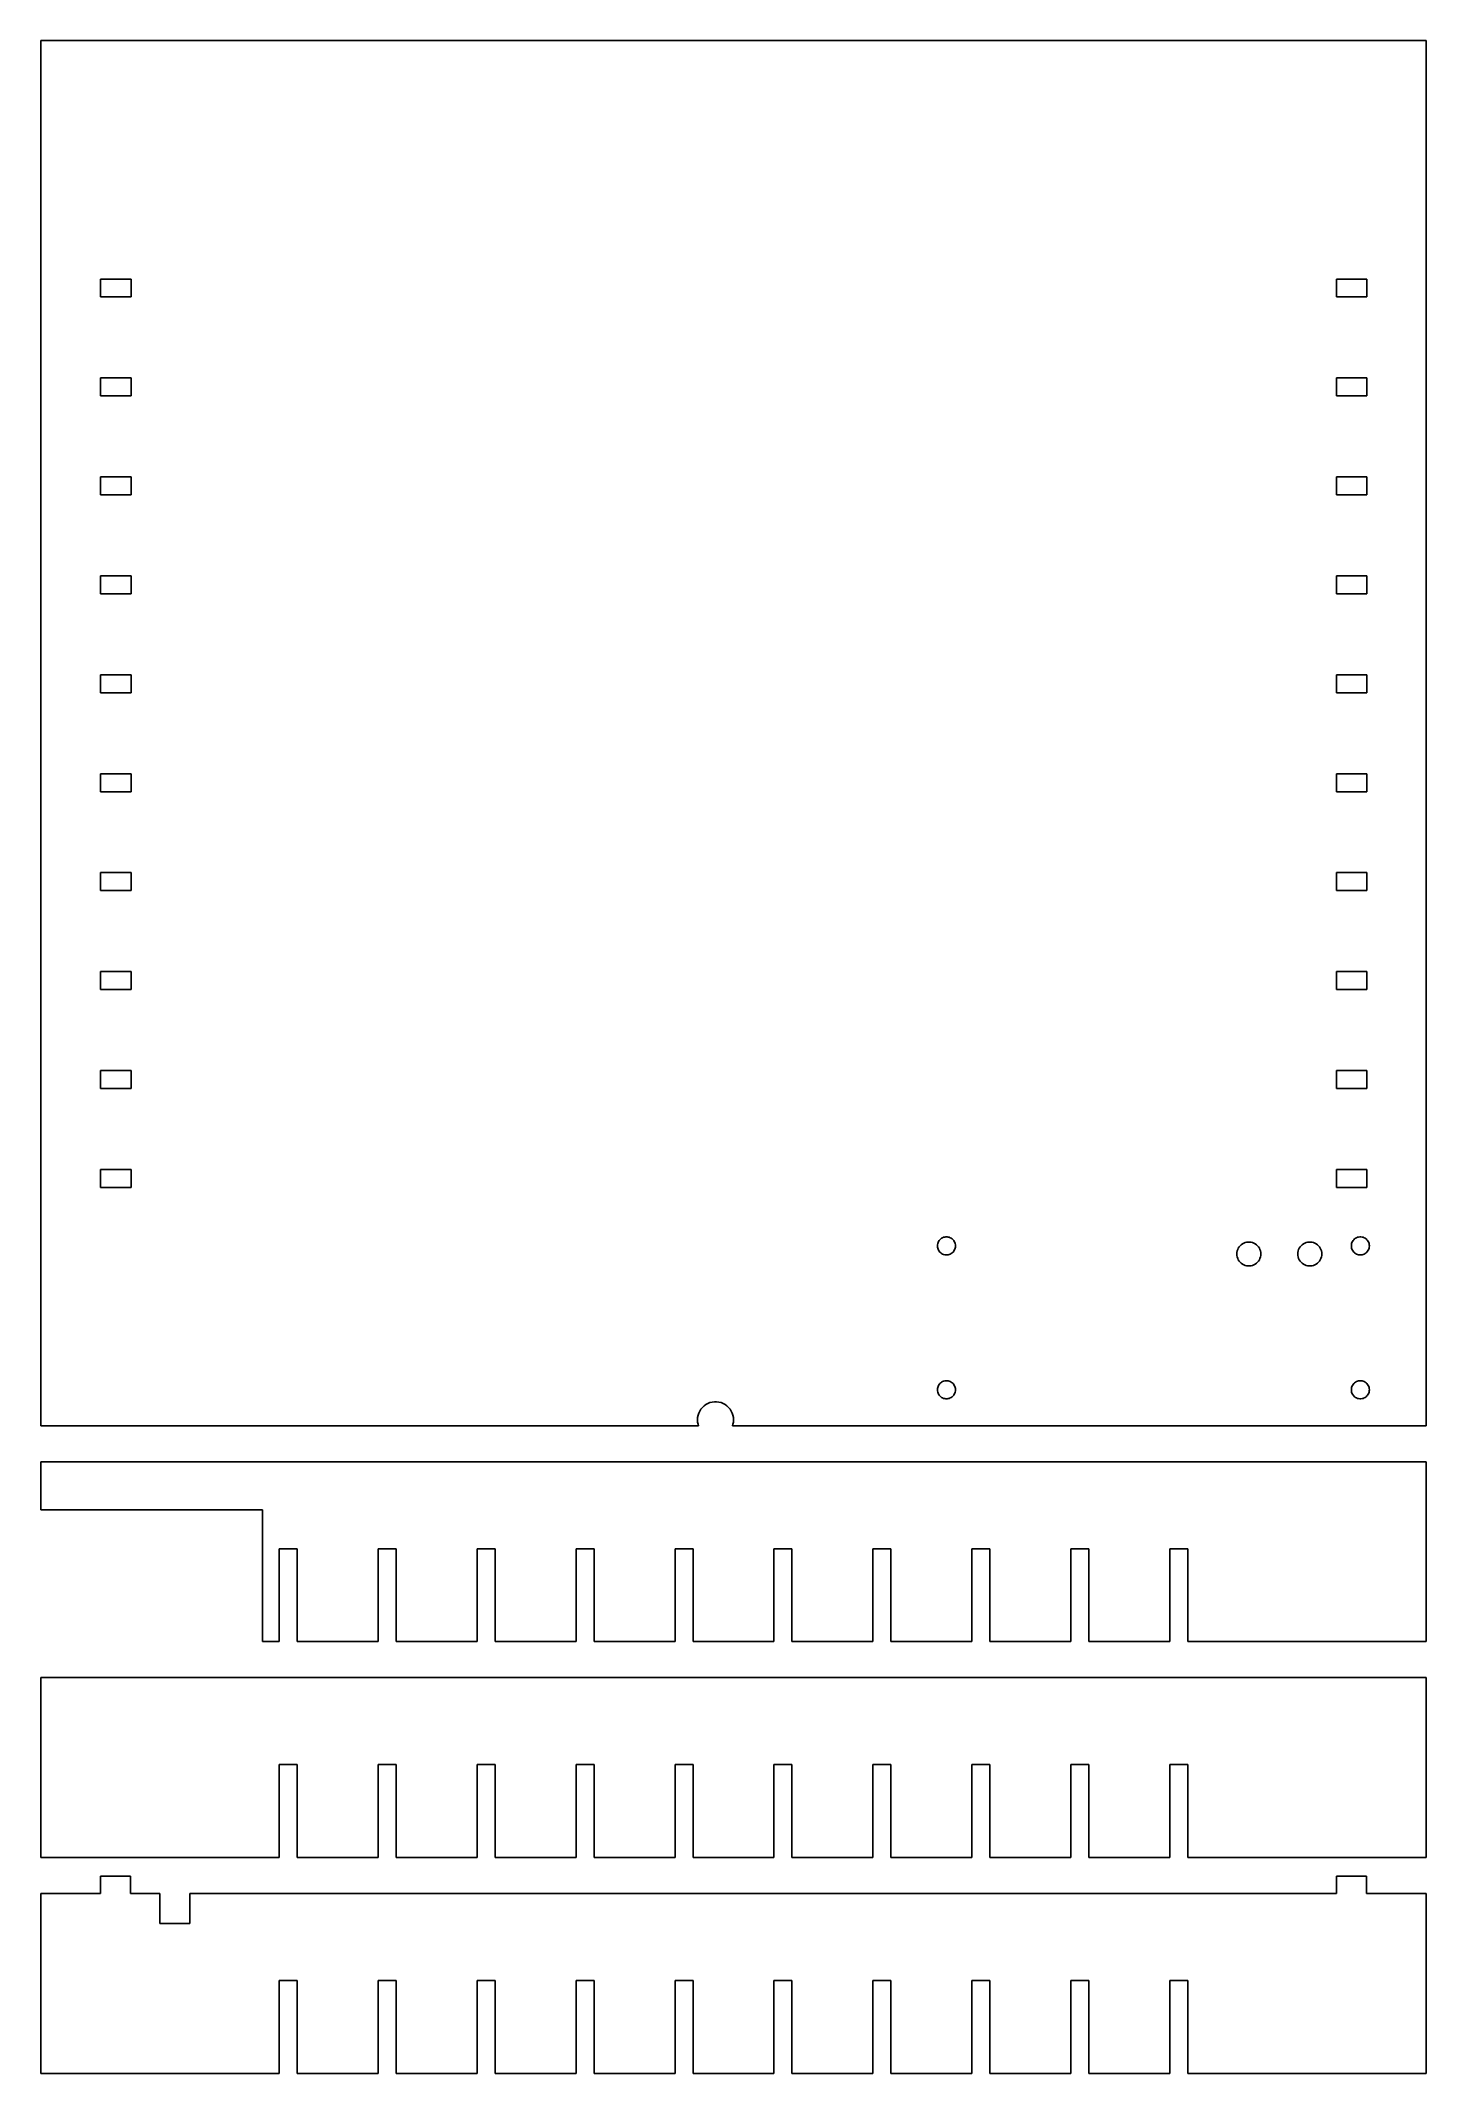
# Model space of a CAD drawing. Header units: metres. Extents: x 0 to 231, y 0 to 339.
import ezdxf

# ---------------------------------------------------------------- set-up
doc = ezdxf.new("R2010")
doc.units = ezdxf.units.M

msp = doc.modelspace()

# ---------------------------------------------------------------- linework, layer by layer
for p, q in [((231, 339), (0, 339)), ((0, 339), (0, 108)), ((231, 108), (231, 339)), ((10, 296.25), (10, 299.25)), ((10, 299.25), (15.1, 299.25)), ((15.1, 299.25), (15.1, 296.25)), ((216, 296.25), (216, 299.25)), ((216, 299.25), (221.1, 299.25)), ((221.1, 299.25), (221.1, 296.25)), ((15.1, 296.25), (10, 296.25)), ((221.1, 296.25), (216, 296.25)), ((10, 279.75), (10, 282.75)), ((10, 282.75), (15.1, 282.75)), ((15.1, 282.75), (15.1, 279.75)), ((216, 279.75), (216, 282.75)), ((216, 282.75), (221.1, 282.75)), ((221.1, 282.75), (221.1, 279.75)), ((15.1, 279.75), (10, 279.75)), ((221.1, 279.75), (216, 279.75)), ((10, 263.25), (10, 266.25)), ((10, 266.25), (15.1, 266.25)), ((15.1, 266.25), (15.1, 263.25)), ((216, 263.25), (216, 266.25)), ((216, 266.25), (221.1, 266.25)), ((221.1, 266.25), (221.1, 263.25)), ((15.1, 263.25), (10, 263.25)), ((221.1, 263.25), (216, 263.25)), ((10, 246.75), (10, 249.75)), ((10, 249.75), (15.1, 249.75)), ((15.1, 249.75), (15.1, 246.75)), ((216, 246.75), (216, 249.75)), ((216, 249.75), (221.1, 249.75)), ((221.1, 249.75), (221.1, 246.75)), ((15.1, 246.75), (10, 246.75)), ((221.1, 246.75), (216, 246.75)), ((10, 230.25), (10, 233.25)), ((10, 233.25), (15.1, 233.25)), ((15.1, 233.25), (15.1, 230.25)), ((216, 230.25), (216, 233.25)), ((216, 233.25), (221.1, 233.25)), ((221.1, 233.25), (221.1, 230.25)), ((15.1, 230.25), (10, 230.25)), ((221.1, 230.25), (216, 230.25)), ((10, 213.75), (10, 216.75)), ((10, 216.75), (15.1, 216.75)), ((15.1, 213.75), (10, 213.75)), ((15.1, 216.75), (15.1, 213.75)), ((216, 213.75), (216, 216.75)), ((216, 216.75), (221.1, 216.75)), ((221.1, 213.75), (216, 213.75)), ((221.1, 216.75), (221.1, 213.75)), ((10, 197.25), (10, 200.25)), ((10, 200.25), (15.1, 200.25)), ((15.1, 200.25), (15.1, 197.25)), ((216, 197.25), (216, 200.25)), ((216, 200.25), (221.1, 200.25)), ((221.1, 200.25), (221.1, 197.25)), ((15.1, 197.25), (10, 197.25)), ((221.1, 197.25), (216, 197.25)), ((10, 180.75), (10, 183.75)), ((10, 183.75), (15.1, 183.75)), ((15.1, 183.75), (15.1, 180.75)), ((216, 180.75), (216, 183.75)), ((216, 183.75), (221.1, 183.75)), ((221.1, 183.75), (221.1, 180.75)), ((15.1, 180.75), (10, 180.75)), ((221.1, 180.75), (216, 180.75)), ((10, 164.25), (10, 167.25)), ((10, 167.25), (15.1, 167.25)), ((15.1, 167.25), (15.1, 164.25)), ((216, 164.25), (216, 167.25)), ((216, 167.25), (221.1, 167.25)), ((221.1, 167.25), (221.1, 164.25)), ((15.1, 164.25), (10, 164.25)), ((221.1, 164.25), (216, 164.25)), ((10, 147.75), (10, 150.75)), ((10, 150.75), (15.1, 150.75)), ((15.1, 150.75), (15.1, 147.75)), ((216, 147.75), (216, 150.75)), ((216, 150.75), (221.1, 150.75)), ((221.1, 150.75), (221.1, 147.75)), ((15.1, 147.75), (10, 147.75)), ((221.1, 147.75), (216, 147.75)), ((149.786, 138.882), (149.907, 139.027)), ((149.907, 139.027), (150.044, 139.156)), ((150.044, 139.156), (150.196, 139.266)), ((150.196, 139.266), (150.361, 139.357)), ((150.361, 139.357), (150.536, 139.427)), ((150.536, 139.427), (150.719, 139.473)), ((150.719, 139.473), (150.906, 139.497)), ((150.906, 139.497), (151.094, 139.497)), ((151.094, 139.497), (151.281, 139.473)), ((151.281, 139.473), (151.464, 139.427)), ((151.464, 139.427), (151.639, 139.357)), ((151.639, 139.357), (151.804, 139.266)), ((151.804, 139.266), (151.956, 139.156)), ((151.956, 139.156), (152.093, 139.027)), ((152.093, 139.027), (152.214, 138.882)), ((218.786, 138.882), (218.907, 139.027)), ((218.907, 139.027), (219.044, 139.156)), ((219.044, 139.156), (219.196, 139.266)), ((219.196, 139.266), (219.361, 139.357)), ((219.361, 139.357), (219.536, 139.427)), ((219.536, 139.427), (219.719, 139.473)), ((219.719, 139.473), (219.906, 139.497)), ((219.906, 139.497), (220.094, 139.497)), ((220.094, 139.497), (220.281, 139.473)), ((220.281, 139.473), (220.464, 139.427)), ((220.464, 139.427), (220.639, 139.357)), ((220.639, 139.357), (220.804, 139.266)), ((220.804, 139.266), (220.956, 139.156)), ((220.956, 139.156), (221.093, 139.027)), ((221.093, 139.027), (221.214, 138.882)), ((149.5, 138), (149.512, 138.188)), ((149.512, 137.812), (149.5, 138)), ((149.512, 138.188), (149.547, 138.373)), ((149.547, 137.627), (149.512, 137.812)), ((149.547, 138.373), (149.605, 138.552)), ((149.605, 137.448), (149.547, 137.627)), ((149.605, 138.552), (149.686, 138.723)), ((149.686, 137.277), (149.605, 137.448)), ((149.686, 138.723), (149.786, 138.882)), ((149.786, 137.118), (149.686, 137.277)), ((149.907, 136.973), (149.786, 137.118)), ((150.044, 136.844), (149.907, 136.973)), ((150.196, 136.734), (150.044, 136.844)), ((150.361, 136.643), (150.196, 136.734)), ((150.536, 136.573), (150.361, 136.643)), ((150.719, 136.527), (150.536, 136.573)), ((150.906, 136.503), (150.719, 136.527)), ((151.094, 136.503), (150.906, 136.503)), ((151.281, 136.527), (151.094, 136.503)), ((151.464, 136.573), (151.281, 136.527)), ((151.639, 136.643), (151.464, 136.573)), ((151.804, 136.734), (151.639, 136.643)), ((151.956, 136.844), (151.804, 136.734)), ((152.093, 136.973), (151.956, 136.844)), ((152.214, 137.118), (152.093, 136.973)), ((152.214, 138.882), (152.314, 138.723)), ((152.314, 137.277), (152.214, 137.118)), ((152.314, 138.723), (152.395, 138.552)), ((152.395, 137.448), (152.314, 137.277)), ((152.395, 138.552), (152.453, 138.373)), ((152.453, 137.627), (152.395, 137.448)), ((152.453, 138.373), (152.488, 138.188)), ((152.488, 137.812), (152.453, 137.627)), ((152.488, 138.188), (152.5, 138)), ((152.5, 138), (152.488, 137.812)), ((199.41, 136.65), (199.426, 136.901)), ((199.426, 136.399), (199.41, 136.65)), ((199.426, 136.901), (199.473, 137.147)), ((199.473, 136.153), (199.426, 136.399)), ((199.473, 137.147), (199.55, 137.386)), ((199.55, 135.914), (199.473, 136.153)), ((199.55, 137.386), (199.657, 137.613)), ((199.657, 135.686), (199.55, 135.914)), ((199.657, 137.613), (199.792, 137.826)), ((199.792, 135.474), (199.657, 135.686)), ((199.792, 137.826), (199.952, 138.019)), ((199.952, 138.019), (200.135, 138.191)), ((200.135, 138.191), (200.338, 138.339)), ((200.338, 138.339), (200.558, 138.46)), ((200.558, 138.46), (200.792, 138.552)), ((200.792, 138.552), (201.035, 138.615)), ((201.035, 138.615), (201.284, 138.646)), ((201.284, 138.646), (201.536, 138.646)), ((201.536, 138.646), (201.785, 138.615)), ((201.785, 138.615), (202.028, 138.552)), ((202.028, 138.552), (202.262, 138.46)), ((202.262, 138.46), (202.482, 138.339)), ((202.482, 138.339), (202.685, 138.191)), ((202.685, 138.191), (202.868, 138.019)), ((202.868, 138.019), (203.028, 137.826)), ((203.028, 137.826), (203.163, 137.613)), ((203.163, 135.686), (203.028, 135.474)), ((203.163, 137.613), (203.27, 137.386)), ((203.27, 135.914), (203.163, 135.686)), ((203.27, 137.386), (203.347, 137.147)), ((203.347, 136.153), (203.27, 135.914)), ((203.347, 137.147), (203.394, 136.901)), ((203.394, 136.399), (203.347, 136.153)), ((203.394, 136.901), (203.41, 136.65)), ((203.41, 136.65), (203.394, 136.399)), ((209.57, 136.65), (209.586, 136.901)), ((209.586, 136.399), (209.57, 136.65)), ((209.586, 136.901), (209.633, 137.147)), ((209.633, 136.153), (209.586, 136.399)), ((209.633, 137.147), (209.71, 137.386)), ((209.71, 135.914), (209.633, 136.153)), ((209.71, 137.386), (209.817, 137.613)), ((209.817, 135.686), (209.71, 135.914)), ((209.817, 137.613), (209.952, 137.826)), ((209.952, 135.474), (209.817, 135.686)), ((209.952, 137.826), (210.112, 138.019)), ((210.112, 138.019), (210.295, 138.191)), ((210.295, 138.191), (210.498, 138.339)), ((210.498, 138.339), (210.718, 138.46)), ((210.718, 138.46), (210.952, 138.552)), ((210.952, 138.552), (211.195, 138.615)), ((211.195, 138.615), (211.444, 138.646)), ((211.444, 138.646), (211.696, 138.646)), ((211.696, 138.646), (211.945, 138.615)), ((211.945, 138.615), (212.188, 138.552)), ((212.188, 138.552), (212.422, 138.46)), ((212.422, 138.46), (212.642, 138.339)), ((212.642, 138.339), (212.845, 138.191)), ((212.845, 138.191), (213.028, 138.019)), ((213.028, 138.019), (213.188, 137.826)), ((213.188, 137.826), (213.323, 137.613)), ((213.323, 135.686), (213.188, 135.474)), ((213.323, 137.613), (213.43, 137.386)), ((213.43, 135.914), (213.323, 135.686)), ((213.43, 137.386), (213.507, 137.147)), ((213.507, 136.153), (213.43, 135.914)), ((213.507, 137.147), (213.554, 136.901)), ((213.554, 136.399), (213.507, 136.153)), ((213.554, 136.901), (213.57, 136.65)), ((213.57, 136.65), (213.554, 136.399)), ((218.5, 138), (218.512, 138.188)), ((218.512, 137.812), (218.5, 138)), ((218.512, 138.188), (218.547, 138.373)), ((218.547, 137.627), (218.512, 137.812)), ((218.547, 138.373), (218.605, 138.552)), ((218.605, 137.448), (218.547, 137.627)), ((218.605, 138.552), (218.686, 138.723)), ((218.686, 137.277), (218.605, 137.448)), ((218.686, 138.723), (218.786, 138.882)), ((218.786, 137.118), (218.686, 137.277)), ((218.907, 136.973), (218.786, 137.118)), ((219.044, 136.844), (218.907, 136.973)), ((219.196, 136.734), (219.044, 136.844)), ((219.361, 136.643), (219.196, 136.734)), ((219.536, 136.573), (219.361, 136.643)), ((219.719, 136.527), (219.536, 136.573)), ((219.906, 136.503), (219.719, 136.527)), ((220.094, 136.503), (219.906, 136.503)), ((220.281, 136.527), (220.094, 136.503)), ((220.464, 136.573), (220.281, 136.527)), ((220.639, 136.643), (220.464, 136.573)), ((220.804, 136.734), (220.639, 136.643)), ((220.956, 136.844), (220.804, 136.734)), ((221.093, 136.973), (220.956, 136.844)), ((221.214, 137.118), (221.093, 136.973)), ((221.214, 138.882), (221.314, 138.723)), ((221.314, 137.277), (221.214, 137.118)), ((221.314, 138.723), (221.395, 138.552)), ((221.395, 137.448), (221.314, 137.277)), ((221.395, 138.552), (221.453, 138.373)), ((221.453, 137.627), (221.395, 137.448)), ((221.453, 138.373), (221.488, 138.188)), ((221.488, 137.812), (221.453, 137.627)), ((221.488, 138.188), (221.5, 138)), ((221.5, 138), (221.488, 137.812)), ((199.952, 135.281), (199.792, 135.474)), ((200.135, 135.109), (199.952, 135.281)), ((200.338, 134.961), (200.135, 135.109)), ((200.558, 134.84), (200.338, 134.961)), ((200.792, 134.748), (200.558, 134.84)), ((201.035, 134.685), (200.792, 134.748)), ((201.284, 134.654), (201.035, 134.685)), ((201.536, 134.654), (201.284, 134.654)), ((201.785, 134.685), (201.536, 134.654)), ((202.028, 134.748), (201.785, 134.685)), ((202.262, 134.84), (202.028, 134.748)), ((202.482, 134.961), (202.262, 134.84)), ((202.685, 135.109), (202.482, 134.961)), ((202.868, 135.281), (202.685, 135.109)), ((203.028, 135.474), (202.868, 135.281)), ((210.112, 135.281), (209.952, 135.474)), ((210.295, 135.109), (210.112, 135.281)), ((210.498, 134.961), (210.295, 135.109)), ((210.718, 134.84), (210.498, 134.961)), ((210.952, 134.748), (210.718, 134.84)), ((211.195, 134.685), (210.952, 134.748)), ((211.444, 134.654), (211.195, 134.685)), ((211.696, 134.654), (211.444, 134.654)), ((211.945, 134.685), (211.696, 134.654)), ((212.188, 134.748), (211.945, 134.685)), ((212.422, 134.84), (212.188, 134.748)), ((212.642, 134.961), (212.422, 134.84)), ((212.845, 135.109), (212.642, 134.961)), ((213.028, 135.281), (212.845, 135.109)), ((213.188, 135.474), (213.028, 135.281)), ((150.044, 115.156), (150.196, 115.266)), ((150.196, 115.266), (150.361, 115.357)), ((150.361, 115.357), (150.536, 115.427)), ((150.536, 115.427), (150.719, 115.473)), ((150.719, 115.473), (150.906, 115.497)), ((150.906, 115.497), (151.094, 115.497)), ((151.094, 115.497), (151.281, 115.473)), ((151.281, 115.473), (151.464, 115.427)), ((151.464, 115.427), (151.639, 115.357)), ((151.639, 115.357), (151.804, 115.266)), ((151.804, 115.266), (151.956, 115.156)), ((219.044, 115.156), (219.196, 115.266)), ((219.196, 115.266), (219.361, 115.357)), ((219.361, 115.357), (219.536, 115.427)), ((219.536, 115.427), (219.719, 115.473)), ((219.719, 115.473), (219.906, 115.497)), ((219.906, 115.497), (220.094, 115.497)), ((220.094, 115.497), (220.281, 115.473)), ((220.281, 115.473), (220.464, 115.427)), ((220.464, 115.427), (220.639, 115.357)), ((220.639, 115.357), (220.804, 115.266)), ((220.804, 115.266), (220.956, 115.156)), ((111.573, 111.853), (111.938, 111.947)), ((111.938, 111.947), (112.312, 111.994)), ((112.312, 111.994), (112.688, 111.994)), ((112.688, 111.994), (113.062, 111.947)), ((113.062, 111.947), (113.427, 111.853)), ((149.5, 114), (149.512, 114.188)), ((149.512, 113.812), (149.5, 114)), ((149.512, 114.188), (149.547, 114.373)), ((149.547, 113.627), (149.512, 113.812)), ((149.547, 114.373), (149.605, 114.552)), ((149.605, 113.448), (149.547, 113.627)), ((149.605, 114.552), (149.686, 114.723)), ((149.686, 113.277), (149.605, 113.448)), ((149.686, 114.723), (149.786, 114.882)), ((149.786, 113.118), (149.686, 113.277)), ((149.786, 114.882), (149.907, 115.027)), ((149.907, 112.973), (149.786, 113.118)), ((149.907, 115.027), (150.044, 115.156)), ((150.044, 112.844), (149.907, 112.973)), ((150.196, 112.734), (150.044, 112.844)), ((150.361, 112.643), (150.196, 112.734)), ((150.536, 112.573), (150.361, 112.643)), ((150.719, 112.527), (150.536, 112.573)), ((150.906, 112.503), (150.719, 112.527)), ((151.094, 112.503), (150.906, 112.503)), ((151.281, 112.527), (151.094, 112.503)), ((151.464, 112.573), (151.281, 112.527)), ((151.639, 112.643), (151.464, 112.573)), ((151.804, 112.734), (151.639, 112.643)), ((151.956, 112.844), (151.804, 112.734)), ((151.956, 115.156), (152.093, 115.027)), ((152.093, 112.973), (151.956, 112.844)), ((152.093, 115.027), (152.214, 114.882)), ((152.214, 113.118), (152.093, 112.973)), ((152.214, 114.882), (152.314, 114.723)), ((152.314, 113.277), (152.214, 113.118)), ((152.314, 114.723), (152.395, 114.552)), ((152.395, 113.448), (152.314, 113.277)), ((152.395, 114.552), (152.453, 114.373)), ((152.453, 113.627), (152.395, 113.448)), ((152.453, 114.373), (152.488, 114.188)), ((152.488, 113.812), (152.453, 113.627)), ((152.488, 114.188), (152.5, 114)), ((152.5, 114), (152.488, 113.812)), ((218.5, 114), (218.512, 114.188)), ((218.512, 113.812), (218.5, 114)), ((218.512, 114.188), (218.547, 114.373)), ((218.547, 113.627), (218.512, 113.812)), ((218.547, 114.373), (218.605, 114.552)), ((218.605, 113.448), (218.547, 113.627)), ((218.605, 114.552), (218.686, 114.723)), ((218.686, 113.277), (218.605, 113.448)), ((218.686, 114.723), (218.786, 114.882)), ((218.786, 113.118), (218.686, 113.277)), ((218.786, 114.882), (218.907, 115.027)), ((218.907, 112.973), (218.786, 113.118)), ((218.907, 115.027), (219.044, 115.156)), ((219.044, 112.844), (218.907, 112.973)), ((219.196, 112.734), (219.044, 112.844)), ((219.361, 112.643), (219.196, 112.734)), ((219.536, 112.573), (219.361, 112.643)), ((219.719, 112.527), (219.536, 112.573)), ((219.906, 112.503), (219.719, 112.527)), ((220.094, 112.503), (219.906, 112.503)), ((220.281, 112.527), (220.094, 112.503)), ((220.464, 112.573), (220.281, 112.527)), ((220.639, 112.643), (220.464, 112.573)), ((220.804, 112.734), (220.639, 112.643)), ((220.956, 112.844), (220.804, 112.734)), ((220.956, 115.156), (221.093, 115.027)), ((221.093, 112.973), (220.956, 112.844)), ((221.093, 115.027), (221.214, 114.882)), ((221.214, 113.118), (221.093, 112.973)), ((221.214, 114.882), (221.314, 114.723)), ((221.314, 113.277), (221.214, 113.118)), ((221.314, 114.723), (221.395, 114.552)), ((221.395, 113.448), (221.314, 113.277)), ((221.395, 114.552), (221.453, 114.373)), ((221.453, 113.627), (221.395, 113.448)), ((221.453, 114.373), (221.488, 114.188)), ((221.488, 113.812), (221.453, 113.627)), ((221.488, 114.188), (221.5, 114)), ((221.5, 114), (221.488, 113.812)), ((109.5, 109), (109.524, 109.376)), ((109.524, 108.624), (109.5, 109)), ((109.524, 109.376), (109.594, 109.746)), ((109.594, 108.254), (109.524, 108.624)), ((109.594, 109.746), (109.711, 110.104)), ((109.711, 110.104), (109.871, 110.445)), ((109.871, 110.445), (110.073, 110.763)), ((110.073, 110.763), (110.313, 111.054)), ((110.313, 111.054), (110.588, 111.312)), ((110.588, 111.312), (110.893, 111.533)), ((110.893, 111.533), (111.223, 111.714)), ((111.223, 111.714), (111.573, 111.853)), ((113.427, 111.853), (113.777, 111.714)), ((113.777, 111.714), (114.107, 111.533)), ((114.107, 111.533), (114.412, 111.312)), ((114.412, 111.312), (114.687, 111.054)), ((114.687, 111.054), (114.927, 110.763)), ((114.927, 110.763), (115.129, 110.445)), ((115.129, 110.445), (115.289, 110.104)), ((115.289, 110.104), (115.406, 109.746)), ((115.406, 109.746), (115.476, 109.376)), ((115.476, 108.624), (115.406, 108.254)), ((115.476, 109.376), (115.5, 109)), ((115.5, 109), (115.476, 108.624)), ((0, 108), (109.677, 108)), ((109.677, 108), (109.594, 108.254)), ((115.406, 108.254), (115.323, 108)), ((115.323, 108), (231, 108)), ((231, 102), (0, 102)), ((0, 102), (0, 94)), ((231, 72), (231, 102)), ((0, 94), (37, 94)), ((37, 94), (37, 72)), ((39.75, 87.5), (42.75, 87.5)), ((39.75, 72), (39.75, 87.5)), ((42.75, 87.5), (42.75, 72)), ((56.25, 72), (56.25, 87.5)), ((56.25, 87.5), (59.25, 87.5)), ((59.25, 87.5), (59.25, 72)), ((72.75, 72), (72.75, 87.5)), ((72.75, 87.5), (75.75, 87.5)), ((75.75, 87.5), (75.75, 72)), ((89.25, 72), (89.25, 87.5)), ((89.25, 87.5), (92.25, 87.5)), ((92.25, 87.5), (92.25, 72)), ((105.75, 72), (105.75, 87.5)), ((105.75, 87.5), (108.75, 87.5)), ((108.75, 87.5), (108.75, 72)), ((122.25, 72), (122.25, 87.5)), ((122.25, 87.5), (125.25, 87.5)), ((125.25, 87.5), (125.25, 72)), ((138.75, 72), (138.75, 87.5)), ((138.75, 87.5), (141.75, 87.5)), ((141.75, 87.5), (141.75, 72)), ((155.25, 72), (155.25, 87.5)), ((155.25, 87.5), (158.25, 87.5)), ((158.25, 87.5), (158.25, 72)), ((171.75, 72), (171.75, 87.5)), ((171.75, 87.5), (174.75, 87.5)), ((174.75, 87.5), (174.75, 72)), ((188.25, 72), (188.25, 87.5)), ((188.25, 87.5), (191.25, 87.5)), ((191.25, 87.5), (191.25, 72)), ((37, 72), (39.75, 72)), ((42.75, 72), (56.25, 72)), ((59.25, 72), (72.75, 72)), ((75.75, 72), (89.25, 72)), ((92.25, 72), (105.75, 72)), ((108.75, 72), (122.25, 72)), ((125.25, 72), (138.75, 72)), ((141.75, 72), (155.25, 72)), ((158.25, 72), (171.75, 72)), ((174.75, 72), (188.25, 72)), ((191.25, 72), (231, 72)), ((231, 66), (0, 66)), ((0, 66), (0, 36)), ((231, 36), (231, 66)), ((39.75, 51.5), (42.75, 51.5)), ((39.75, 36), (39.75, 51.5)), ((42.75, 51.5), (42.75, 36)), ((56.25, 36), (56.25, 51.5)), ((56.25, 51.5), (59.25, 51.5)), ((59.25, 51.5), (59.25, 36)), ((72.75, 36), (72.75, 51.5)), ((72.75, 51.5), (75.75, 51.5)), ((75.75, 51.5), (75.75, 36)), ((89.25, 36), (89.25, 51.5)), ((89.25, 51.5), (92.25, 51.5)), ((92.25, 51.5), (92.25, 36)), ((105.75, 36), (105.75, 51.5)), ((105.75, 51.5), (108.75, 51.5)), ((108.75, 51.5), (108.75, 36)), ((122.25, 36), (122.25, 51.5)), ((122.25, 51.5), (125.25, 51.5)), ((125.25, 51.5), (125.25, 36)), ((138.75, 36), (138.75, 51.5)), ((138.75, 51.5), (141.75, 51.5)), ((141.75, 51.5), (141.75, 36)), ((155.25, 36), (155.25, 51.5)), ((155.25, 51.5), (158.25, 51.5)), ((158.25, 51.5), (158.25, 36)), ((171.75, 36), (171.75, 51.5)), ((171.75, 51.5), (174.75, 51.5)), ((174.75, 51.5), (174.75, 36)), ((188.25, 36), (188.25, 51.5)), ((188.25, 51.5), (191.25, 51.5)), ((191.25, 51.5), (191.25, 36)), ((0, 36), (39.75, 36)), ((42.75, 36), (56.25, 36)), ((59.25, 36), (72.75, 36)), ((75.75, 36), (89.25, 36)), ((92.25, 36), (105.75, 36)), ((108.75, 36), (122.25, 36)), ((125.25, 36), (138.75, 36)), ((141.75, 36), (155.25, 36)), ((158.25, 36), (171.75, 36)), ((174.75, 36), (188.25, 36)), ((191.25, 36), (231, 36)), ((15, 32.9), (10, 32.9)), ((10, 32.9), (10, 30)), ((15, 30), (15, 32.9)), ((221, 32.9), (216, 32.9)), ((216, 32.9), (216, 30)), ((221, 30), (221, 32.9)), ((10, 30), (0, 30)), ((0, 30), (0, 0)), ((19.875, 30), (15, 30)), ((19.875, 25), (19.875, 30)), ((216, 30), (24.875, 30)), ((24.875, 30), (24.875, 25)), ((231, 30), (221, 30)), ((231, 0), (231, 30)), ((24.875, 25), (19.875, 25)), ((39.75, 15.5), (42.75, 15.5)), ((39.75, 0), (39.75, 15.5)), ((42.75, 15.5), (42.75, 0)), ((56.25, 0), (56.25, 15.5)), ((56.25, 15.5), (59.25, 15.5)), ((59.25, 15.5), (59.25, 0)), ((72.75, 0), (72.75, 15.5)), ((72.75, 15.5), (75.75, 15.5)), ((75.75, 15.5), (75.75, 0)), ((89.25, 0), (89.25, 15.5)), ((89.25, 15.5), (92.25, 15.5)), ((92.25, 15.5), (92.25, 0)), ((105.75, 0), (105.75, 15.5)), ((105.75, 15.5), (108.75, 15.5)), ((108.75, 15.5), (108.75, 0)), ((122.25, 0), (122.25, 15.5)), ((122.25, 15.5), (125.25, 15.5)), ((125.25, 15.5), (125.25, 0)), ((138.75, 0), (138.75, 15.5)), ((138.75, 15.5), (141.75, 15.5)), ((141.75, 15.5), (141.75, 0)), ((155.25, 0), (155.25, 15.5)), ((155.25, 15.5), (158.25, 15.5)), ((158.25, 15.5), (158.25, 0)), ((171.75, 0), (171.75, 15.5)), ((171.75, 15.5), (174.75, 15.5)), ((174.75, 15.5), (174.75, 0)), ((188.25, 0), (188.25, 15.5)), ((188.25, 15.5), (191.25, 15.5)), ((191.25, 15.5), (191.25, 0)), ((0, 0), (39.75, 0)), ((42.75, 0), (56.25, 0)), ((59.25, 0), (72.75, 0)), ((75.75, 0), (89.25, 0)), ((92.25, 0), (105.75, 0)), ((108.75, 0), (122.25, 0)), ((125.25, 0), (138.75, 0)), ((141.75, 0), (155.25, 0)), ((158.25, 0), (171.75, 0)), ((174.75, 0), (188.25, 0)), ((191.25, 0), (231, 0))]:
    msp.add_line(p, q)

doc.saveas('drawing.dxf')
